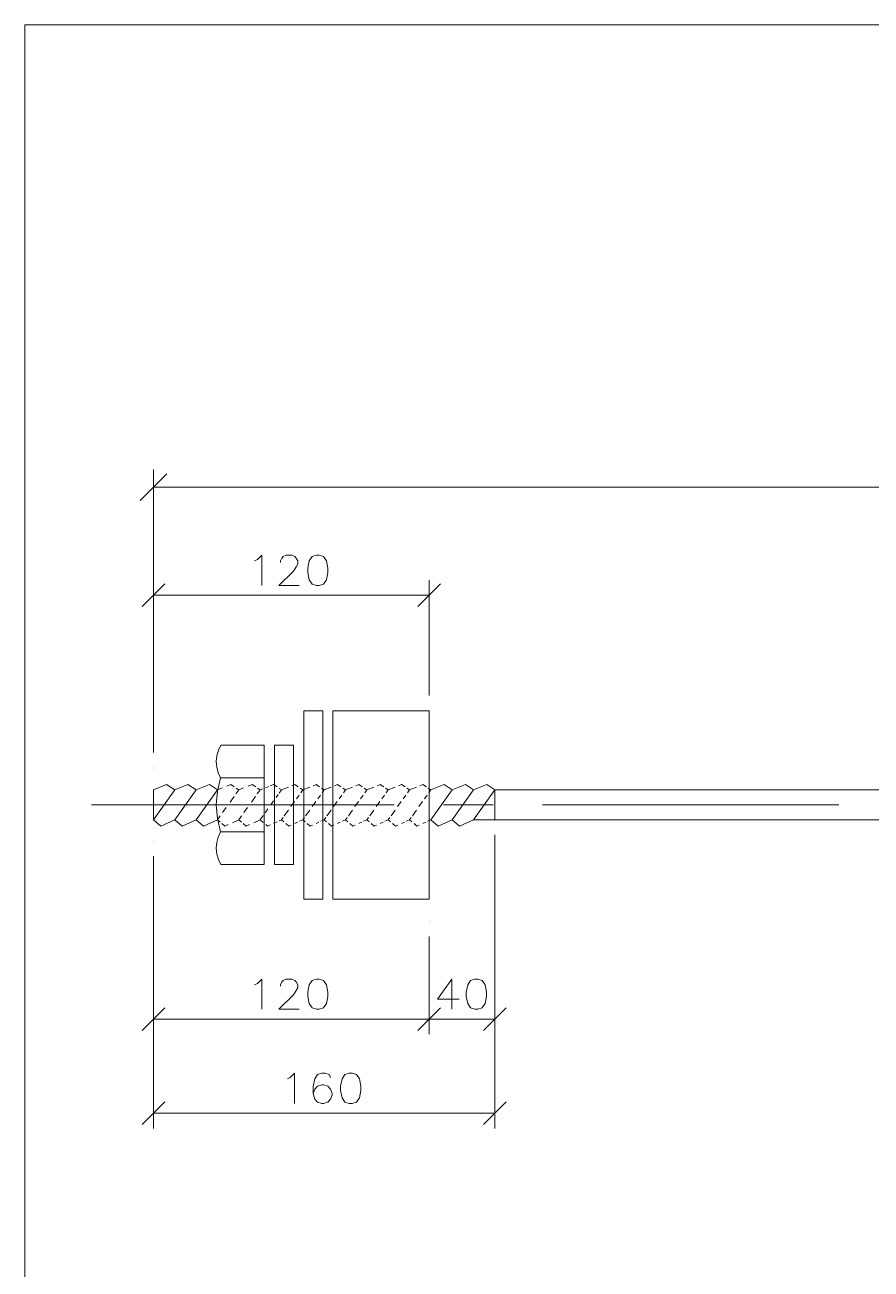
# Model space of a CAD drawing. Header units: millimetres. Extents: x 2 to 579, y 1 to 405.
# Drawn here: x 120.4 to 163.2, y 148.7 to 211.6 of the extents above; entities that cross this region are included whole.
import ezdxf

# ---------------------------------------------------------------- set-up
doc = ezdxf.new("R2010")
doc.units = ezdxf.units.MM
doc.linetypes.add('XKITLINE00', pattern=[0])
doc.layers.add('GraphicObject', color=6, linetype='Continuous', lineweight=0)
doc.layers.add('LinkedObject', color=7, linetype='Continuous', lineweight=0)

# ---------------------------------------------------------------- blocks, each defined once
blk = doc.blocks.new('*A3')
at = {"layer": 'GraphicObject', "color": 3, "linetype": 'XKITLINE00', "lineweight": 0}
for p, q in [((254.94, 211.629), (120.38, 211.629)), ((120.38, 211.629), (120.38, 72.677))]:
    blk.add_line(p, q, dxfattribs=at)
blk = doc.blocks.new('*A4')
at = {"layer": 'LinkedObject', "color": 1, "linetype": 'XKITLINE00', "lineweight": 0}
for p, q in [((127.556, 188.915), (126.206, 187.565)), ((126.881, 174.903), (126.881, 189.14)), ((249.356, 188.24), (126.881, 188.24)), ((127.454, 183.345), (126.307, 182.197)), ((126.881, 174.82), (126.881, 183.536)), ((140.261, 182.197), (141.408, 183.345)), ((140.834, 177.696), (140.834, 183.536)), ((140.834, 182.771), (126.881, 182.771)), ((144.161, 170.644), (144.161, 155.799)), ((144.161, 170.601), (144.161, 160.562)), ((126.881, 169.564), (126.881, 160.562)), ((126.881, 169.512), (126.881, 155.799)), ((140.834, 165.505), (140.834, 160.562)), ((140.834, 165.453), (140.834, 160.562)), ((127.454, 161.901), (126.307, 160.753)), ((140.261, 160.753), (141.408, 161.901)), ((141.408, 161.901), (140.261, 160.753)), ((143.587, 160.753), (144.734, 161.901)), ((140.834, 161.327), (126.881, 161.327)), ((144.161, 161.327), (140.834, 161.327)), ((127.454, 157.138), (126.307, 155.99)), ((143.587, 155.99), (144.734, 157.138)), ((126.881, 156.564), (144.161, 156.564))]:
    blk.add_line(p, q, dxfattribs=at)
at = {"layer": 'LinkedObject', "color": 7, "linetype": 'XKITLINE00', "lineweight": 0}
for p, q in [((126.881, 188.24), (126.881, 188.24)), ((132, 184.507), (132.145, 184.58)), ((132.145, 184.58), (132.364, 184.798)), ((132.364, 184.798), (132.364, 183.268)), ((133.311, 184.507), (133.384, 184.653)), ((133.311, 184.434), (133.311, 184.507)), ((133.384, 184.653), (133.457, 184.725)), ((133.457, 184.725), (133.602, 184.798)), ((133.602, 184.798), (133.894, 184.798)), ((133.894, 184.798), (134.04, 184.725)), ((134.04, 184.725), (134.112, 184.653)), ((134.112, 184.653), (134.185, 184.507)), ((134.185, 184.507), (134.185, 184.361)), ((134.768, 184.507), (134.695, 184.143)), ((134.914, 184.725), (134.768, 184.507)), ((135.132, 184.798), (134.914, 184.725)), ((135.278, 184.798), (135.132, 184.798)), ((135.497, 184.725), (135.278, 184.798)), ((135.642, 184.507), (135.497, 184.725)), ((135.715, 184.143), (135.642, 184.507)), ((133.967, 183.997), (133.238, 183.268)), ((134.112, 184.215), (133.967, 183.997)), ((134.185, 184.361), (134.112, 184.215)), ((134.695, 184.143), (134.695, 183.924)), ((134.695, 183.924), (134.768, 183.56)), ((135.642, 183.56), (135.715, 183.924)), ((135.715, 183.924), (135.715, 184.143)), ((133.238, 183.268), (134.258, 183.268)), ((134.768, 183.56), (134.914, 183.341)), ((134.914, 183.341), (135.132, 183.268)), ((135.132, 183.268), (135.278, 183.268)), ((135.278, 183.268), (135.497, 183.341)), ((135.497, 183.341), (135.642, 183.56)), ((126.881, 182.771), (126.881, 182.771)), ((140.834, 176.931), (140.834, 176.931)), ((126.881, 174.055), (126.881, 174.055)), ((126.881, 174.003), (126.881, 174.003)), ((126.881, 172.923), (127.554, 173.193)), ((127.554, 173.193), (127.961, 172.923)), ((127.961, 172.923), (128.634, 173.193)), ((128.634, 173.193), (129.041, 172.923)), ((129.041, 172.923), (129.714, 173.193)), ((129.714, 173.193), (130.121, 172.923)), ((130.601, 173.115), (130.794, 173.193)), ((130.794, 173.193), (130.978, 173.071)), ((131.681, 173.115), (131.874, 173.193)), ((131.874, 173.193), (132.058, 173.071)), ((132.792, 173.128), (132.954, 173.193)), ((132.954, 173.193), (133.138, 173.071)), ((133.893, 173.136), (134.034, 173.193)), ((134.034, 173.193), (134.215, 173.073)), ((134.973, 173.136), (135.114, 173.193)), ((135.114, 173.193), (135.295, 173.073)), ((136.053, 173.136), (136.194, 173.193)), ((136.194, 173.193), (136.375, 173.073)), ((137.133, 173.136), (137.274, 173.193)), ((137.274, 173.193), (137.455, 173.073)), ((138.213, 173.136), (138.354, 173.193)), ((138.354, 173.193), (138.535, 173.073)), ((139.293, 173.136), (139.434, 173.193)), ((139.434, 173.193), (139.615, 173.073)), ((140.373, 173.136), (140.514, 173.193)), ((140.514, 173.193), (140.695, 173.073)), ((140.921, 172.923), (141.594, 173.193)), ((141.594, 173.193), (142.001, 172.923)), ((142.001, 172.923), (142.674, 173.193)), ((142.674, 173.193), (143.081, 172.923)), ((143.081, 172.923), (143.754, 173.193)), ((143.754, 173.193), (144.161, 172.923)), ((126.881, 171.409), (127.961, 172.923)), ((126.881, 172.923), (126.881, 171.409)), ((127.961, 171.409), (129.041, 172.923)), ((129.041, 171.409), (130.121, 172.923)), ((130.121, 172.923), (130.37, 173.023)), ((130.764, 172.311), (130.964, 172.592)), ((131.054, 172.718), (131.201, 172.923)), ((131.063, 173.015), (131.201, 172.923)), ((131.201, 172.923), (131.45, 173.023)), ((131.844, 172.311), (132.044, 172.592)), ((132.134, 172.718), (132.281, 172.923)), ((132.143, 173.015), (132.281, 172.923)), ((132.281, 172.923), (132.427, 172.982)), ((132.55, 173.031), (132.722, 173.1)), ((133.091, 172.546), (133.197, 172.693)), ((133.246, 172.999), (133.361, 172.923)), ((133.246, 172.763), (133.361, 172.923)), ((133.361, 172.923), (133.711, 173.063)), ((134.118, 172.471), (134.254, 172.661)), ((134.311, 173.01), (134.441, 172.923)), ((134.341, 172.783), (134.441, 172.923)), ((134.441, 172.923), (134.791, 173.063)), ((135.198, 172.471), (135.334, 172.661)), ((135.391, 173.01), (135.521, 172.923)), ((135.421, 172.783), (135.521, 172.923)), ((135.521, 172.923), (135.871, 173.063)), ((136.278, 172.471), (136.414, 172.661)), ((136.471, 173.01), (136.601, 172.923)), ((136.501, 172.783), (136.601, 172.923)), ((136.601, 172.923), (136.951, 173.063)), ((137.358, 172.471), (137.494, 172.661)), ((137.551, 173.01), (137.681, 172.923)), ((137.581, 172.783), (137.681, 172.923)), ((137.681, 172.923), (138.031, 173.063)), ((138.438, 172.471), (138.574, 172.661)), ((138.631, 173.01), (138.761, 172.923)), ((138.661, 172.783), (138.761, 172.923)), ((138.761, 172.923), (139.111, 173.063)), ((139.518, 172.471), (139.654, 172.661)), ((139.711, 173.01), (139.841, 172.923)), ((139.741, 172.783), (139.841, 172.923)), ((139.841, 172.923), (140.191, 173.063)), ((140.598, 172.471), (140.734, 172.661)), ((140.791, 173.01), (140.921, 172.923)), ((140.821, 172.783), (140.921, 172.923)), ((140.921, 171.409), (142.001, 172.923)), ((142.001, 171.409), (143.081, 172.923)), ((143.081, 171.409), (144.161, 172.923)), ((144.161, 172.923), (232.076, 172.923)), ((144.161, 172.923), (144.161, 171.409)), ((130.384, 171.778), (130.57, 172.04)), ((131.464, 171.778), (131.65, 172.04)), ((132.539, 171.771), (132.678, 171.967)), ((132.821, 172.166), (132.968, 172.372)), ((133.507, 171.614), (133.711, 171.901)), ((133.841, 172.083), (134.027, 172.343)), ((134.587, 171.614), (134.791, 171.901)), ((134.921, 172.083), (135.107, 172.343)), ((135.667, 171.614), (135.871, 171.901)), ((136.001, 172.083), (136.187, 172.343)), ((136.747, 171.614), (136.951, 171.901)), ((137.081, 172.083), (137.267, 172.343)), ((137.827, 171.614), (138.031, 171.901)), ((138.161, 172.083), (138.347, 172.343)), ((138.907, 171.614), (139.111, 171.901)), ((139.241, 172.083), (139.427, 172.343)), ((139.987, 171.614), (140.191, 171.901)), ((140.321, 172.083), (140.507, 172.343)), ((127.255, 171.094), (126.881, 171.409)), ((127.961, 171.409), (127.255, 171.094)), ((128.335, 171.094), (127.961, 171.409)), ((129.041, 171.409), (128.335, 171.094)), ((129.415, 171.094), (129.041, 171.409)), ((130.121, 171.409), (129.415, 171.094)), ((130.121, 171.409), (130.266, 171.613)), ((130.263, 171.289), (130.121, 171.409)), ((131.201, 171.409), (130.88, 171.266)), ((131.201, 171.409), (131.346, 171.613)), ((131.343, 171.289), (131.201, 171.409)), ((132.281, 171.409), (131.96, 171.266)), ((132.281, 171.409), (132.432, 171.622)), ((132.444, 171.272), (132.281, 171.409)), ((133.154, 171.317), (132.966, 171.233)), ((133.361, 171.409), (133.246, 171.358)), ((133.361, 171.409), (133.446, 171.529)), ((133.48, 171.308), (133.361, 171.409)), ((134.182, 171.293), (134.035, 171.228)), ((134.441, 171.409), (134.281, 171.338)), ((134.441, 171.409), (134.526, 171.529)), ((134.56, 171.308), (134.441, 171.409)), ((135.262, 171.293), (135.115, 171.228)), ((135.521, 171.409), (135.361, 171.338)), ((135.521, 171.409), (135.606, 171.529)), ((135.64, 171.308), (135.521, 171.409)), ((136.342, 171.293), (136.195, 171.228)), ((136.601, 171.409), (136.441, 171.338)), ((136.601, 171.409), (136.686, 171.529)), ((136.72, 171.308), (136.601, 171.409)), ((137.422, 171.293), (137.275, 171.228)), ((137.681, 171.409), (137.521, 171.338)), ((137.681, 171.409), (137.766, 171.529)), ((137.8, 171.308), (137.681, 171.409)), ((138.502, 171.293), (138.355, 171.228)), ((138.761, 171.409), (138.601, 171.338)), ((138.761, 171.409), (138.846, 171.529)), ((138.88, 171.308), (138.761, 171.409)), ((139.582, 171.293), (139.435, 171.228)), ((139.841, 171.409), (139.681, 171.338)), ((139.841, 171.409), (139.926, 171.529)), ((139.96, 171.308), (139.841, 171.409)), ((140.662, 171.293), (140.515, 171.228)), ((140.921, 171.409), (140.761, 171.338)), ((140.921, 171.409), (141.006, 171.529)), ((141.295, 171.094), (140.921, 171.409)), ((142.001, 171.409), (141.295, 171.094)), ((142.375, 171.094), (142.001, 171.409)), ((143.081, 171.409), (142.375, 171.094)), ((232.076, 171.409), (143.081, 171.409)), ((144.161, 171.409), (144.161, 171.409)), ((144.161, 171.366), (144.161, 171.366)), ((130.495, 171.094), (130.349, 171.217)), ((130.663, 171.169), (130.495, 171.094)), ((131.575, 171.094), (131.429, 171.217)), ((131.743, 171.169), (131.575, 171.094)), ((132.655, 171.094), (132.566, 171.168)), ((132.814, 171.165), (132.655, 171.094)), ((133.735, 171.094), (133.59, 171.216)), ((133.846, 171.143), (133.735, 171.094)), ((134.815, 171.094), (134.67, 171.216)), ((134.926, 171.143), (134.815, 171.094)), ((135.895, 171.094), (135.75, 171.216)), ((136.006, 171.143), (135.895, 171.094)), ((136.975, 171.094), (136.83, 171.216)), ((137.086, 171.143), (136.975, 171.094)), ((138.055, 171.094), (137.91, 171.216)), ((138.166, 171.143), (138.055, 171.094)), ((139.135, 171.094), (138.99, 171.216)), ((139.246, 171.143), (139.135, 171.094)), ((140.215, 171.094), (140.07, 171.216)), ((140.326, 171.143), (140.215, 171.094)), ((126.881, 170.329), (126.881, 170.329)), ((126.881, 170.277), (126.881, 170.277)), ((140.834, 166.27), (140.834, 166.27)), ((140.834, 166.218), (140.834, 166.218)), ((132, 163.063), (132.145, 163.136)), ((132.145, 163.136), (132.364, 163.354)), ((132.364, 163.354), (132.364, 161.824)), ((133.311, 163.063), (133.384, 163.209)), ((133.311, 162.99), (133.311, 163.063)), ((133.384, 163.209), (133.457, 163.282)), ((133.457, 163.282), (133.602, 163.354)), ((133.602, 163.354), (133.894, 163.354)), ((133.894, 163.354), (134.04, 163.282)), ((134.04, 163.282), (134.112, 163.209)), ((134.112, 163.209), (134.185, 163.063)), ((134.185, 163.063), (134.185, 162.917)), ((134.768, 163.063), (134.695, 162.699)), ((134.914, 163.282), (134.768, 163.063)), ((135.132, 163.354), (134.914, 163.282)), ((135.278, 163.354), (135.132, 163.354)), ((135.497, 163.282), (135.278, 163.354)), ((135.642, 163.063), (135.497, 163.282)), ((135.715, 162.699), (135.642, 163.063)), ((141.987, 163.354), (141.259, 162.334)), ((141.987, 161.824), (141.987, 163.354)), ((142.789, 163.063), (142.716, 162.699)), ((142.935, 163.282), (142.789, 163.063)), ((143.153, 163.354), (142.935, 163.282)), ((143.299, 163.354), (143.153, 163.354)), ((143.517, 163.282), (143.299, 163.354)), ((143.663, 163.063), (143.517, 163.282)), ((143.736, 162.699), (143.663, 163.063)), ((133.967, 162.553), (133.238, 161.824)), ((134.112, 162.772), (133.967, 162.553)), ((134.185, 162.917), (134.112, 162.772)), ((134.695, 162.699), (134.695, 162.48)), ((134.695, 162.48), (134.768, 162.116)), ((135.642, 162.116), (135.715, 162.48)), ((135.715, 162.48), (135.715, 162.699)), ((142.716, 162.699), (142.716, 162.48)), ((142.716, 162.48), (142.789, 162.116)), ((143.663, 162.116), (143.736, 162.48)), ((143.736, 162.48), (143.736, 162.699)), ((133.238, 161.824), (134.258, 161.824)), ((134.768, 162.116), (134.914, 161.897)), ((134.914, 161.897), (135.132, 161.824)), ((135.132, 161.824), (135.278, 161.824)), ((135.278, 161.824), (135.497, 161.897)), ((135.497, 161.897), (135.642, 162.116)), ((141.259, 162.334), (142.352, 162.334)), ((142.789, 162.116), (142.935, 161.897)), ((142.935, 161.897), (143.153, 161.824)), ((143.153, 161.824), (143.299, 161.824)), ((143.299, 161.824), (143.517, 161.897)), ((143.517, 161.897), (143.663, 162.116)), ((126.881, 161.327), (126.881, 161.327)), ((140.834, 161.327), (140.834, 161.327)), ((133.663, 158.3), (133.809, 158.373)), ((133.809, 158.373), (134.027, 158.591)), ((134.027, 158.591), (134.027, 157.061)), ((135.047, 158.3), (134.974, 157.936)), ((135.193, 158.518), (135.047, 158.3)), ((135.411, 158.591), (135.193, 158.518)), ((135.411, 158.008), (135.193, 157.936)), ((135.557, 158.591), (135.411, 158.591)), ((135.484, 158.008), (135.411, 158.008)), ((135.703, 157.936), (135.484, 158.008)), ((135.776, 158.518), (135.557, 158.591)), ((135.849, 158.373), (135.776, 158.518)), ((136.431, 158.3), (136.359, 157.936)), ((136.577, 158.518), (136.431, 158.3)), ((136.796, 158.591), (136.577, 158.518)), ((136.941, 158.591), (136.796, 158.591)), ((137.16, 158.518), (136.941, 158.591)), ((137.306, 158.3), (137.16, 158.518)), ((137.379, 157.936), (137.306, 158.3)), ((134.974, 157.936), (134.974, 157.571)), ((135.047, 157.79), (134.974, 157.571)), ((134.974, 157.571), (135.047, 157.28)), ((135.193, 157.936), (135.047, 157.79)), ((135.849, 157.79), (135.703, 157.936)), ((135.921, 157.571), (135.849, 157.79)), ((135.849, 157.28), (135.921, 157.498)), ((135.921, 157.498), (135.921, 157.571)), ((136.359, 157.936), (136.359, 157.717)), ((136.359, 157.717), (136.431, 157.353)), ((137.306, 157.353), (137.379, 157.717)), ((137.379, 157.717), (137.379, 157.936)), ((135.047, 157.28), (135.193, 157.134)), ((135.193, 157.134), (135.411, 157.061)), ((135.411, 157.061), (135.484, 157.061)), ((135.484, 157.061), (135.703, 157.134)), ((135.703, 157.134), (135.849, 157.28)), ((136.431, 157.353), (136.577, 157.134)), ((136.577, 157.134), (136.796, 157.061)), ((136.796, 157.061), (136.941, 157.061)), ((136.941, 157.061), (137.16, 157.134)), ((137.16, 157.134), (137.306, 157.353)), ((144.161, 156.564), (144.161, 156.564))]:
    blk.add_line(p, q, dxfattribs=at)
at = {"layer": 'LinkedObject', "color": 6, "linetype": 'XKITLINE00', "lineweight": 0}
for p, q in [((134.491, 176.931), (135.45, 176.931)), ((134.491, 167.402), (134.491, 176.931)), ((135.45, 167.402), (135.45, 176.931)), ((135.968, 176.931), (140.834, 176.931)), ((135.968, 167.402), (135.968, 176.931)), ((140.834, 167.402), (140.834, 176.931)), ((130.303, 175.191), (130.173, 174.931)), ((132.495, 175.191), (130.303, 175.191)), ((132.495, 175.191), (132.495, 172.166)), ((133.013, 169.142), (133.013, 175.191)), ((133.013, 175.191), (133.973, 175.191)), ((133.973, 169.142), (133.973, 175.191)), ((130.091, 174.652), (130.062, 174.362)), ((130.173, 174.931), (130.091, 174.652)), ((130.062, 174.362), (130.086, 174.072)), ((130.086, 174.072), (130.161, 173.791)), ((130.161, 173.791), (130.286, 173.529)), ((130.286, 173.529), (130.119, 172.856)), ((130.286, 173.529), (132.495, 173.529)), ((130.119, 172.856), (130.063, 172.166)), ((123.744, 172.166), (139.07, 172.166)), ((130.063, 172.166), (130.119, 171.476)), ((132.495, 169.142), (132.495, 172.166)), ((141.57, 172.166), (144.07, 172.166)), ((146.57, 172.166), (161.57, 172.166)), ((130.119, 171.476), (130.286, 170.804)), ((130.286, 170.804), (130.161, 170.541)), ((130.286, 170.804), (132.495, 170.804)), ((130.086, 170.261), (130.062, 169.971)), ((130.062, 169.971), (130.091, 169.681)), ((130.161, 170.541), (130.086, 170.261)), ((130.091, 169.681), (130.173, 169.402)), ((130.173, 169.402), (130.303, 169.142)), ((132.495, 169.142), (130.303, 169.142)), ((133.013, 169.142), (133.973, 169.142)), ((134.491, 167.402), (135.45, 167.402)), ((135.968, 167.402), (140.834, 167.402))]:
    blk.add_line(p, q, dxfattribs=at)

msp = doc.modelspace()

# ---------------------------------------------------------------- block references
at = {"lineweight": 0}
for name in ['*A3', '*A4']:
    msp.add_blockref(name, (0, 0), dxfattribs=at)

doc.saveas('drawing.dxf')
